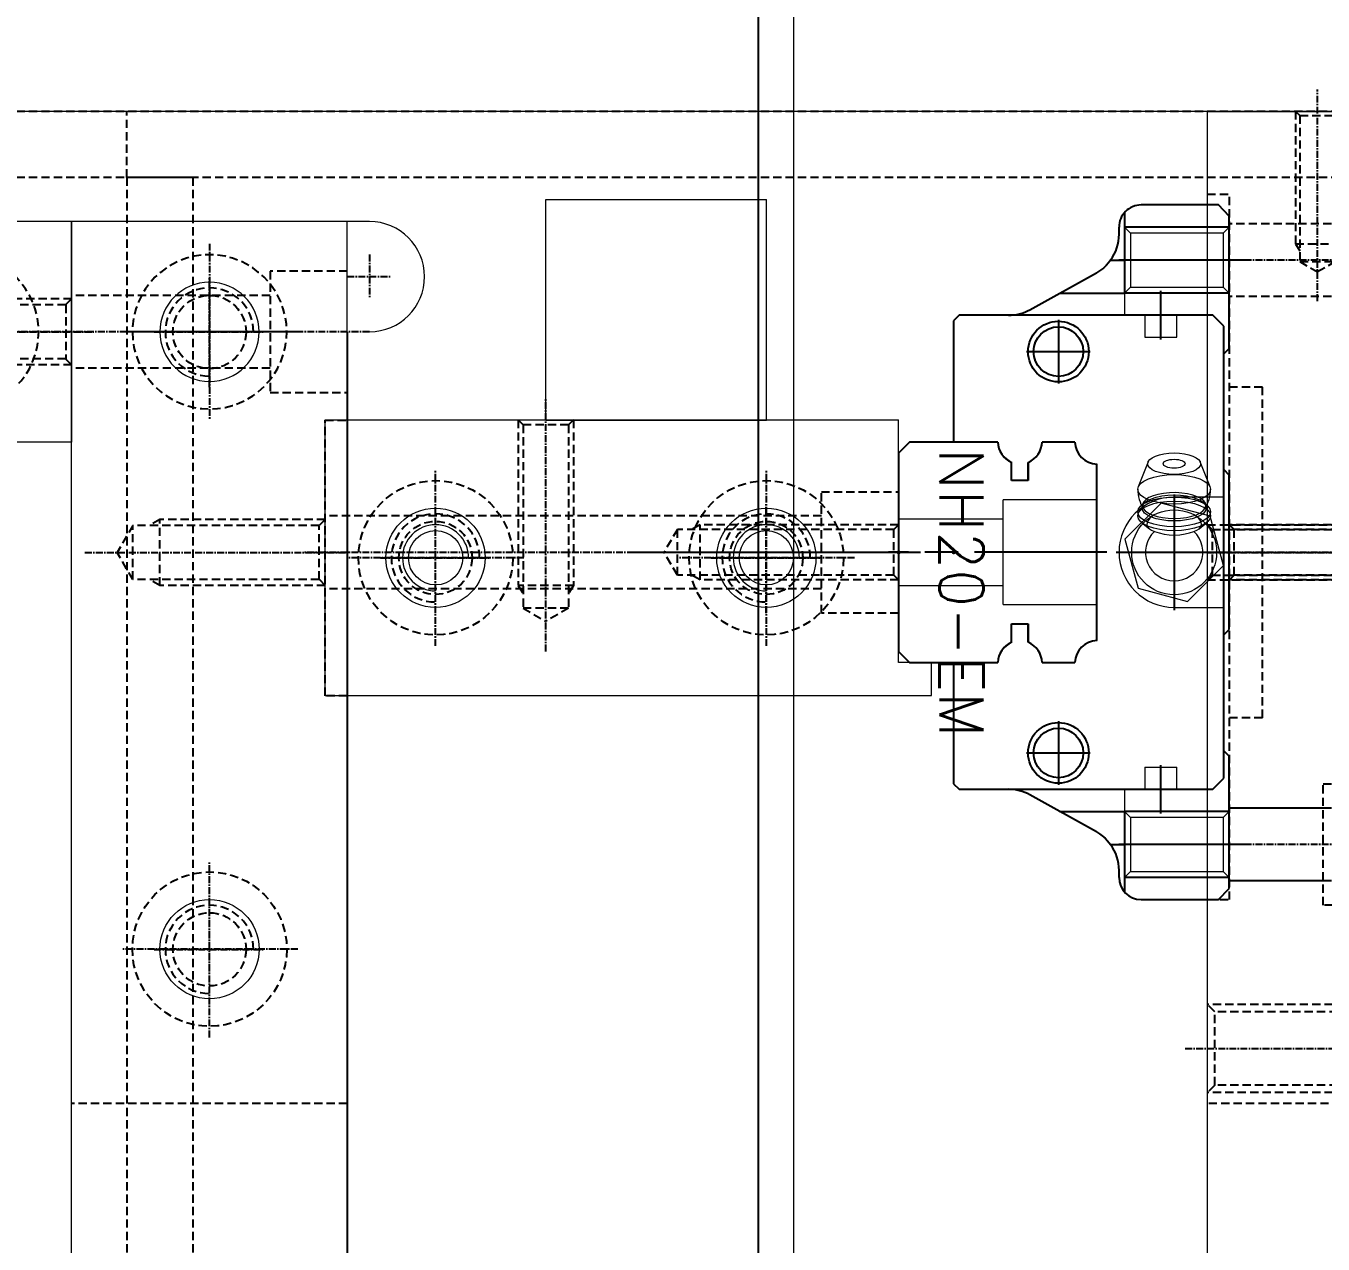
# Model space of a CAD drawing. Header units: millimetres. Extents: x -32759 to 129432, y 390 to 54305.
# Drawn here: x 11657.7 to 11775.4, y 26034.2 to 26144.7 of the extents above; entities that cross this region are included whole.
import ezdxf

# ---------------------------------------------------------------- set-up
doc = ezdxf.new("R2010")
doc.units = ezdxf.units.MM
for name, pattern in [('AM_ISO08W050', [18, 12, -1.5, 3, -1.5]), ('CENTER', [2, 1.25, -0.25, 0.25, -0.25]), ('HIDDEN', [0.375, 0.25, -0.125])]:
    doc.linetypes.add(name, pattern=pattern)
for name, color, linetype, lineweight in [('_BODY', 7, 'Continuous', 13), ('AM_4', 3, 'Continuous', 25), ('AM_5', 3, 'Continuous', 25), ('AM_7', 4, 'AM_ISO08W050', 25), ('AM_9', 253, 'Continuous', 0), ('ConnectionPoints', 7, 'Continuous', 50)]:
    doc.layers.add(name, color=color, linetype=linetype, lineweight=lineweight)
doc.layers.add('CL', color=1, linetype='CENTER')
doc.layers.add('HL', color=2, linetype='HIDDEN')
doc.styles.add('한글', font='romans.shx', dxfattribs={"height": 4, "bigfont": 'whgtxt.shx'})

# ---------------------------------------------------------------- blocks, each defined once
blk = doc.blocks.new('yiiyik')
at = {"ltscale": 0.5}
blk.add_line((202315.39, 28794.14), (205215.39, 28794.14), dxfattribs=at)
at = {"layer": 'HL', "ltscale": 3}
blk.add_line((202315.39, 28797.34), (205215.39, 28797.34), dxfattribs=at)
blk = doc.blocks.new('78544')
at = {"color": 0}
blk.add_blockref('yiiyik', (-12321.08, -5825.08), dxfattribs=at)
blk = doc.blocks.new('5WW')
at = {"ltscale": 0.5}
blk.add_line((192913.82, 18977.97), (194368.82, 18977.97), dxfattribs=at)
at = {"layer": 'HL', "ltscale": 3}
blk.add_line((192913.82, 18981.17), (194368.82, 18981.17), dxfattribs=at)
blk = doc.blocks.new('574534')
blk.add_blockref('5WW', (615, 1151.49))
blk = doc.blocks.new('573QR')
at = {"ltscale": 0.5}
blk.add_line((204990.39, 17804.2), (204990.39, 18169.2), dxfattribs=at)
blk = doc.blocks.new('46YWWRW')
at = {"layer": 'HL', "ltscale": 3}
for p, q in [((205225.37, 17333.38), (205590.37, 17333.38)), ((205515.37, 17327.38), (205515.37, 17333.38)), ((205225.37, 17327.38), (205590.37, 17327.38))]:
    blk.add_line(p, q, dxfattribs=at)
blk = doc.blocks.new('567ETW')
at = {"layer": 'HL', "ltscale": 3}
for p, q in [((204984.39, 17333.38), (204676.39, 17333.38)), ((204984.39, 17327.38), (204984.39, 17333.38)), ((204984.39, 17327.38), (204676.39, 17327.38))]:
    blk.add_line(p, q, dxfattribs=at)
blk = doc.blocks.new('56WERWR')
for name, p in [('573QR', (0, 203.47)), ('567ETW', (0, 964.29))]:
    blk.add_blockref(name, p)
at = {"xscale": -1, "rotation": 270}
blk.add_blockref('46YWWRW', (187657.01, -187217.7), dxfattribs=at)
blk = doc.blocks.new('T7IRTY')
at = {"layer": 'AM_4'}
for p, q in [((294078.03, 23800.7), (294077.03, 23799.71)), ((294090.04, 23800.7), (294078.03, 23800.7)), ((294090.53, 23800.21), (294090.04, 23800.7)), ((294101.53, 23800.7), (294101.03, 23800.21)), ((294115.54, 23800.7), (294101.53, 23800.7)), ((294116.03, 23800.21), (294115.54, 23800.7)), ((294127.03, 23800.7), (294126.53, 23800.21)), ((294139.04, 23800.7), (294127.03, 23800.7)), ((294140.03, 23799.71), (294139.04, 23800.7)), ((294077.03, 23799.71), (294077.03, 23792.7)), ((294088.03, 23800.2), (294087.03, 23799.2)), ((294129.03, 23800.2), (294088.03, 23800.2)), ((294101.03, 23800.21), (294090.53, 23800.21)), ((294126.53, 23800.21), (294116.03, 23800.21)), ((294130.03, 23799.2), (294129.03, 23800.2)), ((294140.03, 23792.7), (294140.03, 23799.71)), ((294087.03, 23799.2), (294087.03, 23776.2)), ((294130.03, 23776.2), (294130.03, 23799.2)), ((294077.71, 23791.2), (294085.03, 23791.2)), ((294082.03, 23789.94), (294082.03, 23791.2)), ((294085.03, 23785.31), (294085.03, 23791.2)), ((294132.03, 23785.31), (294132.03, 23791.2)), ((294132.03, 23791.2), (294139.36, 23791.2)), ((294135.03, 23789.94), (294135.03, 23791.2)), ((294079.68, 23790.7), (294079.03, 23790.7)), ((294138.03, 23790.7), (294137.39, 23790.7)), ((294086.53, 23782.61), (294083.18, 23788.65)), ((294116.52, 23788.7), (294100.55, 23788.7)), ((294133.89, 23788.65), (294130.54, 23782.61)), ((294098.53, 23786.7), (294098.53, 23783.72)), ((294118.53, 23783.72), (294118.53, 23786.7)), ((294100.38, 23782.46), (294102.03, 23782.46)), ((294102.03, 23782.45), (294100.38, 23782.45)), ((294102.03, 23782.46), (294102.03, 23780.96)), ((294115.03, 23782.46), (294116.69, 23782.46)), ((294115.03, 23780.96), (294115.03, 23782.46)), ((294116.69, 23782.45), (294115.03, 23782.45)), ((294102.03, 23780.96), (294100.38, 23780.96)), ((294116.69, 23780.96), (294115.03, 23780.96)), ((294098.53, 23779.7), (294098.53, 23771.7)), ((294118.53, 23771.7), (294118.53, 23779.7)), ((294087.03, 23776.2), (294087.53, 23775.7)), ((294129.53, 23775.7), (294130.03, 23776.2)), ((294087.53, 23775.7), (294098.53, 23775.7)), ((294118.53, 23775.7), (294129.53, 23775.7)), ((294098.53, 23771.7), (294099.53, 23770.7)), ((294117.53, 23770.7), (294118.53, 23771.7)), ((294099.53, 23770.7), (294117.53, 23770.7))]:
    blk.add_line(p, q, dxfattribs=at)
for points in [[(294082.03, 23789.94), (294082.29, 23789.74), (294082.52, 23789.52), (294082.75, 23789.28), (294082.95, 23789.02), (294083.18, 23788.65)], [(294133.89, 23788.65), (294134.06, 23788.92), (294134.24, 23789.18), (294134.46, 23789.43), (294134.7, 23789.66), (294135.03, 23789.94)]]:
    blk.add_lwpolyline(points, dxfattribs=at)
for centre, radius in [((294090.33, 23785.2), 2.75), ((294126.73, 23785.2), 2.75), ((294090.33, 23785.2), 2.25), ((294126.73, 23785.2), 2.25)]:
    blk.add_circle(centre, radius, dxfattribs=at)
for centre, radius, start, end in [((294079.03, 23792.7), 2, 180, 270), ((294138.03, 23792.7), 2, 270, 0), ((294079.68, 23786.7), 4, 53.9938, 90), ((294137.39, 23786.7), 4, 90, 126.0063), ((294098.46, 23788.78), 2.08, 271.9595, 357.9866), ((294118.61, 23788.78), 2.08, 182.0134, 268.0405), ((294098.46, 23781.64), 2.08, 23.1458, 88.0405), ((294098.46, 23781.64), 2.08, 23.1458, 88.0405), ((294118.61, 23781.64), 2.08, 91.9595, 156.8542), ((294118.61, 23781.64), 2.08, 91.9595, 156.8534), ((294083.03, 23780.67), 4, 0, 29.0571), ((294134.03, 23780.67), 4, 150.9429, 180), ((294098.46, 23781.78), 2.08, 271.9595, 336.8542), ((294118.61, 23781.78), 2.08, 203.1458, 268.0405)]:
    blk.add_arc(centre, radius, start, end, dxfattribs=at)
at = {"layer": 'AM_5'}
for p, q in [((294079.03, 23800.7), (294079.03, 23791.2)), ((294085.03, 23800.7), (294085.03, 23791.2)), ((294132.03, 23800.7), (294132.03, 23791.2)), ((294138.03, 23800.7), (294138.03, 23791.2))]:
    blk.add_line(p, q, dxfattribs=at)
at = {"layer": 'AM_7'}
for p, q in [((294082.03, 23802.23), (294082.03, 23790.68)), ((294135.03, 23802.23), (294135.03, 23790.68)), ((294108.53, 23790.45), (294108.53, 23800.95)), ((294103.28, 23795.7), (294113.78, 23795.7)), ((294089.23, 23794.5), (294084.83, 23794.5)), ((294132.23, 23794.5), (294127.83, 23794.5)), ((294108.53, 23789.6), (294108.53, 23769.8)), ((294090.33, 23782.32), (294090.33, 23788.09)), ((294126.73, 23782.32), (294126.73, 23788.09)), ((294087.45, 23785.2), (294093.22, 23785.2)), ((294123.85, 23785.2), (294129.62, 23785.2))]:
    blk.add_line(p, q, dxfattribs=at)
at = {"layer": 'AM_9'}
for p, q in [((294079.03, 23800.7), (294079.58, 23800.16)), ((294084.49, 23800.16), (294085.03, 23800.7)), ((294132.03, 23800.7), (294132.58, 23800.16)), ((294137.49, 23800.16), (294138.03, 23800.7)), ((294079.58, 23800.16), (294079.58, 23791.75)), ((294079.58, 23800.16), (294084.49, 23800.16)), ((294084.49, 23791.75), (294084.49, 23800.16)), ((294103.53, 23800.2), (294103.53, 23795.7)), ((294109.73, 23800.17), (294105.27, 23798.97)), ((294113, 23796.9), (294109.73, 23800.17)), ((294113.53, 23795.7), (294113.53, 23800.2)), ((294132.58, 23800.16), (294132.58, 23791.75)), ((294132.58, 23800.16), (294137.49, 23800.16)), ((294137.49, 23791.75), (294137.49, 23800.16)), ((294102.6, 23798.96), (294100.34, 23798.07)), ((294104.27, 23798.66), (294103.99, 23798.31)), ((294104, 23798.33), (294104.02, 23798.35)), ((294105.27, 23798.97), (294104.07, 23794.51)), ((294105.23, 23799), (294104.87, 23799)), ((294106.41, 23797.96), (294105.83, 23798.66)), ((294089.03, 23795.95), (294087.03, 23795.95)), ((294089.03, 23793.05), (294089.03, 23795.95)), ((294111.8, 23792.44), (294113, 23796.9)), ((294128.03, 23793.05), (294128.03, 23795.95)), ((294130.03, 23795.95), (294128.03, 23795.95)), ((294104.07, 23794.51), (294107.34, 23791.24)), ((294087.03, 23793.05), (294089.03, 23793.05)), ((294100.34, 23793.33), (294102.6, 23792.45)), ((294103.99, 23793.1), (294104.27, 23792.75)), ((294104.87, 23792.4), (294105.23, 23792.4)), ((294105.83, 23792.75), (294106.41, 23793.45)), ((294107.34, 23791.24), (294111.8, 23792.44)), ((294128.03, 23793.05), (294130.03, 23793.05)), ((294079.58, 23791.75), (294079.03, 23791.2)), ((294079.58, 23791.75), (294084.49, 23791.75)), ((294085.03, 23791.2), (294084.49, 23791.75)), ((294085.03, 23791.2), (294087.03, 23791.2)), ((294130.03, 23791.2), (294132.03, 23791.2)), ((294132.58, 23791.75), (294132.03, 23791.2)), ((294132.58, 23791.75), (294137.49, 23791.75)), ((294138.03, 23791.2), (294137.49, 23791.75)), ((294103.78, 23788.7), (294103.78, 23780.2)), ((294113.28, 23780.2), (294113.28, 23788.7)), ((294098.53, 23783.72), (294098.53, 23783.72)), ((294118.53, 23783.72), (294118.53, 23783.72)), ((294100.38, 23780.95), (294102.03, 23780.95)), ((294102.03, 23780.95), (294102.03, 23780.96)), ((294115.03, 23780.96), (294115.03, 23780.95)), ((294115.03, 23780.95), (294116.69, 23780.95)), ((294113.28, 23780.2), (294103.78, 23780.2)), ((294105.53, 23780.2), (294105.53, 23770.7)), ((294111.53, 23770.7), (294111.53, 23780.2))]:
    blk.add_line(p, q, dxfattribs=at)
for points in [[(294104.18, 23798.49), (294104.23, 23798.52), (294104.3, 23798.54), (294104.37, 23798.56), (294104.45, 23798.55), (294104.52, 23798.52), (294104.58, 23798.49)], [(294105.25, 23797.7), (294105.25, 23797.69), (294105.14, 23797.52)], [(294106.4, 23797.96), (294106.38, 23797.99), (294106.21, 23798.12), (294106.01, 23798.18), (294105.8, 23798.15), (294105.58, 23798.04), (294105.47, 23797.95), (294105.36, 23797.83), (294105.25, 23797.7)], [(294106.64, 23797.48), (294106.53, 23797.77), (294106.4, 23797.96)], [(294106.64, 23793.92), (294106.78, 23794.33), (294106.89, 23794.78), (294106.95, 23795.25), (294106.97, 23795.75), (294106.95, 23796.22), (294106.87, 23796.7), (294106.77, 23797.1), (294106.64, 23797.48)], [(294105.14, 23793.89), (294105.29, 23793.66), (294105.45, 23793.48), (294105.65, 23793.33), (294105.84, 23793.24), (294106.04, 23793.23), (294106.22, 23793.29), (294106.39, 23793.43), (294106.4, 23793.45)], [(294106.4, 23793.45), (294106.53, 23793.65), (294106.64, 23793.92)], [(294104.09, 23792.98), (294104.09, 23792.99), (294104.01, 23793.07), (294104, 23793.08)], [(294104.58, 23792.91), (294104.53, 23792.89), (294104.46, 23792.86), (294104.39, 23792.85), (294104.31, 23792.86), (294104.24, 23792.89), (294104.22, 23792.9)]]:
    blk.add_lwpolyline(points, dxfattribs=at)
blk.add_circle((294108.53, 23795.7), 3.85, dxfattribs=at)
for centre, radius, start, end in [((294102.82, 23795.7), 3.3, 57.5686, 90), ((294108.53, 23795.7), 2.6, 223.2105, 136.7895), ((294108.53, 23795.7), 5, 180, 0), ((294102.82, 23795.7), 3.3, 270, 302.4314), ((294098.46, 23788.77), 2.08, 271.9595, 358.108), ((294118.61, 23788.77), 2.08, 181.892, 268.0405), ((294098.46, 23781.77), 2.08, 271.9595, 336.8542), ((294118.61, 23781.77), 2.08, 203.1458, 268.0405)]:
    blk.add_arc(centre, radius, start, end, dxfattribs=at)
for centre, major_axis in [((294102.82, 23795.7), (0, -3.3)), ((294104.51, 23795.7), (0, -2.91)), ((294104.87, 23795.7), (0, -3.3)), ((294105.23, 23795.7), (0, -3.3)), ((294100.5, 23795.7), (0, -2.4)), ((294100.5, 23795.7), (0, 1))]:
    blk.add_ellipse(centre, major_axis=major_axis, ratio=0.406737, dxfattribs=at)
blk.add_ellipse((294104.29, 23795.7), major_axis=(0, -2.88), ratio=0.406737, start_param=6.513207, end_param=12.682655, dxfattribs=at)
at = {"layer": 'ConnectionPoints'}
for p in [(294108.53, 23775.7, -20), (294108.53, 23775.7, -20), (294108.53, 23775.7, -20), (294108.53, 23770.7)]:
    blk.add_point(p, dxfattribs=at)
at = {"ltscale": 0.5, "style": '한글'}
blk.add_text('NH20-EM', height=4, dxfattribs=at).set_placement((294099.1, 23774.41))
blk = doc.blocks.new('tyhrr')
at = {"ltscale": 0.5}
for p, q in [((216971.98, 44596.03), (216991.98, 44596.03)), ((216971.98, 44596.03), (216971.98, 44576.03)), ((216991.98, 44596.03), (216991.98, 44576.03)), ((216971.98, 44576.03), (216991.98, 44576.03))]:
    blk.add_line(p, q, dxfattribs=at)
blk = doc.blocks.new('54urf')
at = {"layer": 'CL', "ltscale": 0.5}
blk.add_line((243137.21, 51724.08), (243113.41, 51724.08), dxfattribs=at)
at = {"layer": 'HL', "ltscale": 3}
for p, q in [((243115.41, 51727.08), (243115.95, 51726.53)), ((243115.41, 51727.08), (243130.41, 51727.08)), ((243115.95, 51726.53), (243115.95, 51721.62)), ((243115.95, 51726.53), (243132.86, 51726.53)), ((243130.41, 51727.08), (243130.41, 51721.08)), ((243130.41, 51727.08), (243131.34, 51726.53)), ((243132.86, 51726.53), (243132.86, 51721.62)), ((243132.86, 51726.53), (243134.28, 51724.08)), ((243132.86, 51721.62), (243134.28, 51724.08)), ((243115.41, 51721.08), (243115.95, 51721.62)), ((243115.95, 51721.62), (243132.86, 51721.62)), ((243130.41, 51721.08), (243131.34, 51721.62)), ((243115.41, 51721.08), (243130.41, 51721.08))]:
    blk.add_line(p, q, dxfattribs=at)
blk = doc.blocks.new('U9I')
at = {"layer": 'CL', "ltscale": 0.5}
for p, q in [((214985.86, 45040.21), (214985.86, 45030.21)), ((214980.86, 45035.21), (214990.86, 45035.21))]:
    blk.add_line(p, q, dxfattribs=at)
at = {"layer": 'HL', "ltscale": 3}
blk.add_circle((214985.86, 45035.21), 3.32, dxfattribs=at)
blk.add_arc((214985.86, 45035.21), 4, 270, 180, dxfattribs=at)
blk = doc.blocks.new('tyuiwrw')
at = {"ltscale": 0.5}
for p, q in [((215968.57, 45365.36), (215968.57, 45345.36)), ((215968.57, 45365.36), (216033.57, 45365.36)), ((215988.57, 45365.36), (215988.57, 45345.36)), ((216033.57, 45365.36), (216033.57, 45345.36)), ((215968.57, 45345.36), (216033.57, 45345.36))]:
    blk.add_line(p, q, dxfattribs=at)
at = {"extrusion": (0, 0, -1), "zscale": -1}
for name, p, rotation in [('U9I', (-170943.37, -169630.5), 90), ('U9I', (-170988.37, -169630.5), 90), ('54urf', (27146.83, 97079.44), 180)]:
    blk.add_blockref(name, p, dxfattribs=dict(at, rotation=rotation))
blk = doc.blocks.new('54t43')
at = {"layer": 'CL', "ltscale": 0.5}
blk.add_line((295492.24, 32846.58), (295471.24, 32846.58), dxfattribs=at)
at = {"layer": 'HL', "ltscale": 3}
for p, q in [((295473.24, 32850.58), (295473.92, 32849.91)), ((295473.24, 32850.58), (295490.24, 32850.58)), ((295489.57, 32849.91), (295490.24, 32850.58)), ((295473.92, 32849.91), (295473.92, 32843.26)), ((295473.92, 32849.91), (295489.57, 32849.91)), ((295489.57, 32849.91), (295489.57, 32843.26)), ((295473.24, 32842.58), (295473.92, 32843.26)), ((295473.92, 32843.26), (295489.57, 32843.26)), ((295489.57, 32843.26), (295490.24, 32842.58)), ((295473.24, 32842.58), (295490.24, 32842.58))]:
    blk.add_line(p, q, dxfattribs=at)
blk = doc.blocks.new('r5yrty')
at = {"layer": 'CL', "ltscale": 0.5}
blk.add_line((305148.86, 32015.19), (305126.86, 32015.19), dxfattribs=at)
at = {"layer": 'HL', "ltscale": 3}
for p, q in [((305128.86, 32017.69), (305129.29, 32017.26)), ((305128.86, 32017.69), (305146.86, 32017.69)), ((305146.43, 32017.26), (305146.86, 32017.69)), ((305129.29, 32017.26), (305129.29, 32013.12)), ((305129.29, 32017.26), (305146.43, 32017.26)), ((305146.43, 32017.26), (305146.43, 32013.12)), ((305128.86, 32012.69), (305129.29, 32013.12)), ((305128.86, 32012.69), (305146.86, 32012.69)), ((305129.29, 32013.12), (305146.43, 32013.12)), ((305146.43, 32013.12), (305146.86, 32012.69))]:
    blk.add_line(p, q, dxfattribs=at)
blk = doc.blocks.new('678ryr')
at = {"layer": 'CL', "ltscale": 0.5}
blk.add_line((221745.57, 19805.85), (221725.57, 19805.85), dxfattribs=at)
at = {"layer": 'HL', "ltscale": 3}
for p, q in [((221727.57, 19808.35), (221728, 19807.92)), ((221727.57, 19808.35), (221743.57, 19808.35)), ((221728, 19807.92), (221728, 19803.78)), ((221728, 19807.92), (221743.14, 19807.92)), ((221743.14, 19807.92), (221743.57, 19808.35)), ((221743.14, 19807.92), (221743.14, 19803.78)), ((221727.57, 19803.35), (221728, 19803.78)), ((221727.57, 19803.35), (221743.57, 19803.35)), ((221728, 19803.78), (221743.14, 19803.78)), ((221743.14, 19803.78), (221743.57, 19803.35))]:
    blk.add_line(p, q, dxfattribs=at)
blk = doc.blocks.new('y8iertee')
at = {"layer": 'CL', "ltscale": 0.5}
blk.add_line((221116.94, 20073.1), (221138.94, 20073.1), dxfattribs=at)
at = {"layer": 'HL', "ltscale": 3}
for p, q in [((221118.94, 20078.6), (221125.44, 20078.6)), ((221125.44, 20078.6), (221125.44, 20067.6)), ((221125.44, 20076.4), (221136.94, 20076.4)), ((221125.44, 20069.8), (221136.94, 20069.8)), ((221125.44, 20067.6), (221118.94, 20067.6))]:
    blk.add_line(p, q, dxfattribs=at)
blk = doc.blocks.new('575te')
at = {"layer": 'CL', "ltscale": 0.5}
blk.add_line((218687.88, 16677), (218706.88, 16677), dxfattribs=at)
at = {"layer": 'HL', "ltscale": 3}
for p, q in [((218689.88, 16682.5), (218696.38, 16682.5)), ((218696.38, 16682.5), (218696.38, 16671.5)), ((218696.38, 16680.3), (218704.88, 16680.3)), ((218696.38, 16673.7), (218704.88, 16673.7)), ((218696.38, 16671.5), (218689.88, 16671.5))]:
    blk.add_line(p, q, dxfattribs=at)
blk = doc.blocks.new('678erte3')
at = {"layer": 'CL', "ltscale": 0.5}
blk.add_line((234021.92, 18492.67), (234002.72, 18492.67), dxfattribs=at)
at = {"layer": 'HL', "ltscale": 3}
for p, q in [((234004.72, 18494.67), (234005.1, 18494.29)), ((234004.72, 18494.67), (234016.72, 18494.67)), ((234016.72, 18494.67), (234016.72, 18490.67)), ((234016.72, 18494.67), (234017.38, 18494.29)), ((234005.1, 18494.29), (234005.1, 18491.05)), ((234005.1, 18494.29), (234018.34, 18494.29)), ((234018.34, 18494.29), (234018.34, 18491.05)), ((234018.34, 18494.29), (234019.28, 18492.67)), ((234018.34, 18491.05), (234019.28, 18492.67)), ((234004.72, 18490.67), (234005.1, 18491.05)), ((234004.72, 18490.67), (234016.72, 18490.67)), ((234005.1, 18491.05), (234018.34, 18491.05)), ((234016.72, 18490.67), (234017.38, 18491.05))]:
    blk.add_line(p, q, dxfattribs=at)
blk = doc.blocks.new('tyweds')
at = {"ltscale": 0.5}
for p, q in [((213187.37, 44090.51), (213507.37, 44090.51)), ((213507.37, 44090.51), (213507.37, 44070.51))]:
    blk.add_line(p, q, dxfattribs=at)
at = {"layer": 'HL', "ltscale": 3}
for p, q in [((213417.37, 44070.51), (213417.37, 44090.51)), ((213435.87, 44090.51), (213435.87, 44088.51)), ((213499.87, 44090.51), (213499.87, 44088.51)), ((213435.87, 44088.51), (213499.87, 44088.51)), ((213452.37, 44085.51), (213452.37, 44088.51)), ((213482.37, 44085.51), (213482.37, 44088.51)), ((213452.37, 44085.51), (213482.37, 44085.51))]:
    blk.add_line(p, q, dxfattribs=at)
for name, p, rotation in [('54t43', (246268.95, -251399.73), 90), ('r5yrty', (181452.18, 349219.37), 270), ('575te', (230117.87, -174616.37), 90), ('y8iertee', (233513.97, -177048.43), 90), ('678ryr', (233273.22, -177655.06), 90), ('y8iertee', (233566.97, -177048.43), 90)]:
    blk.add_blockref(name, p, dxfattribs=dict(rotation=rotation))
at = {"xscale": -1}
blk.add_blockref('678erte3', (447512.09, 25587.84), dxfattribs=at)
blk = doc.blocks.new('uyer')
at = {"layer": 'CL', "ltscale": 0.5}
blk.add_line((289760.37, 32188.48), (289734.37, 32188.48), dxfattribs=at)
at = {"layer": 'HL', "ltscale": 3}
for p, q in [((289736.37, 32190.98), (289736.8, 32190.55)), ((289736.37, 32190.98), (289754.37, 32190.98)), ((289736.8, 32190.55), (289736.8, 32186.41)), ((289736.8, 32190.55), (289756.43, 32190.55)), ((289754.37, 32190.98), (289754.37, 32185.98)), ((289754.37, 32190.98), (289755.12, 32190.55)), ((289756.43, 32190.55), (289756.43, 32186.41)), ((289756.43, 32190.55), (289757.63, 32188.48)), ((289756.43, 32186.41), (289757.63, 32188.48)), ((289736.37, 32185.98), (289736.8, 32186.41)), ((289736.37, 32185.98), (289754.37, 32185.98)), ((289736.8, 32186.41), (289756.43, 32186.41)), ((289754.37, 32185.98), (289755.12, 32186.41))]:
    blk.add_line(p, q, dxfattribs=at)
blk = doc.blocks.new('YTUWEW')
at = {"layer": 'CL', "ltscale": 0.5}
blk.add_line((296671.57, 33543.23), (296727.57, 33543.23), dxfattribs=at)
at = {"layer": 'HL', "ltscale": 3}
for p, q in [((296673.57, 33548.73), (296680.57, 33548.73)), ((296680.57, 33548.73), (296680.57, 33537.73)), ((296680.57, 33546.53), (296725.57, 33546.53)), ((296680.57, 33539.93), (296725.57, 33539.93)), ((296680.57, 33537.73), (296673.57, 33537.73))]:
    blk.add_line(p, q, dxfattribs=at)
blk = doc.blocks.new('ureyre')
at = {"ltscale": 0.5}
blk.add_circle((240909.09, 36676.37), 2.46, dxfattribs=at)
at = {"color": 1, "ltscale": 0.5}
blk.add_arc((240909.09, 36676.37), 3, 270, 180, dxfattribs=at)
at = {"layer": 'CL', "ltscale": 0.5}
for p, q in [((240909.09, 36680.37), (240909.09, 36672.37)), ((240905.09, 36676.37), (240913.09, 36676.37))]:
    blk.add_line(p, q, dxfattribs=at)
blk = doc.blocks.new('6754574')
at = {"layer": 'CL', "ltscale": 0.5}
blk.add_line((240929.96, 34872.45), (240929.96, 34895.45), dxfattribs=at)
at = {"layer": 'HL', "ltscale": 3}
for p, q in [((240927.46, 34893.45), (240927.89, 34893.01)), ((240927.46, 34893.45), (240927.46, 34878.45)), ((240932.02, 34893.01), (240927.89, 34893.01)), ((240927.89, 34893.01), (240927.89, 34876.38)), ((240932.46, 34893.45), (240932.02, 34893.01)), ((240932.02, 34893.01), (240932.02, 34876.38)), ((240932.46, 34893.45), (240932.46, 34878.45)), ((240932.46, 34878.45), (240927.46, 34878.45)), ((240927.46, 34878.45), (240927.89, 34877.7)), ((240932.46, 34878.45), (240932.02, 34877.7)), ((240932.02, 34876.38), (240927.89, 34876.38)), ((240927.89, 34876.38), (240929.96, 34875.19)), ((240932.02, 34876.38), (240929.96, 34875.19))]:
    blk.add_line(p, q, dxfattribs=at)
blk = doc.blocks.new('yidgfyjt')
at = {"ltscale": 0.5}
for p, q in [((212790.87, 44128.48), (212815.87, 44128.48)), ((212790.87, 44128.48), (212790.87, 44073.48)), ((212815.87, 44128.48), (212815.87, 44076.48)), ((212793.87, 44076.48), (212815.87, 44076.48)), ((212793.87, 44073.48), (212793.87, 44076.48)), ((212790.87, 44073.48), (212793.87, 44073.48))]:
    blk.add_line(p, q, dxfattribs=at)
for name, p, rotation in [('YTUWEW', (246347.09, -252597.09), 90), ('6754574', (177922.42, 285038.43), 270), ('uyer', (244992.35, -245659.89), 90)]:
    blk.add_blockref(name, p, dxfattribs=dict(rotation=rotation))
for name, p in [('U9I', (-2182.5, -916.73)), ('ureyre', (-28105.72, 7442.1)), ('U9I', (-2182.5, -946.73)), ('ureyre', (-28105.72, 7412.1))]:
    blk.add_blockref(name, p)
blk = doc.blocks.new('73WEY')
at = {"layer": 'CL', "ltscale": 0.5}
blk.add_line((214993.63, 45114.79), (214993.63, 45143.79), dxfattribs=at)
at = {"layer": 'HL', "ltscale": 3}
for p, q in [((214990.33, 45123.79), (214990.33, 45141.79)), ((214996.93, 45123.79), (214996.93, 45141.79)), ((214988.13, 45116.79), (214988.13, 45123.79)), ((214988.13, 45123.79), (214999.13, 45123.79)), ((214999.13, 45123.79), (214999.13, 45116.79))]:
    blk.add_line(p, q, dxfattribs=at)
blk = doc.blocks.new('t7ueqrr')
at = {"ltscale": 0.5}
for p, q in [((215375.15, 45380.36), (215675.15, 45380.36)), ((215675.15, 45355.36), (215675.15, 45380.36)), ((215375.15, 45355.36), (215675.15, 45355.36))]:
    blk.add_line(p, q, dxfattribs=at)
at = {"layer": 'HL', "ltscale": 3}
for p, q in [((215595.15, 45355.36), (215595.15, 45380.36)), ((215632.15, 45355.36), (215632.15, 45357.36)), ((215632.15, 45357.36), (215657.15, 45357.36)), ((215657.15, 45357.36), (215657.15, 45355.36))]:
    blk.add_line(p, q, dxfattribs=at)
at = {"xscale": -1}
blk.add_blockref('73WEY', (430658.78, 238.56), dxfattribs=at)
at = {"rotation": 90}
blk.add_blockref('54urf', (267369.22, -197758.05), dxfattribs=at)
for p in [(623.28, 332.65), (679.28, 332.65)]:
    blk.add_blockref('U9I', p)
blk = doc.blocks.new('y8owerw')
at = {"ltscale": 0.5}
blk.add_circle((214207.73, 40377.93), 4.5, dxfattribs=at)
at = {"layer": 'CL', "ltscale": 0.5}
for p, q in [((214207.73, 40369.93), (214207.73, 40385.93)), ((214199.73, 40377.93), (214215.73, 40377.93))]:
    blk.add_line(p, q, dxfattribs=at)
at = {"layer": 'HL', "ltscale": 3}
blk.add_circle((214207.73, 40377.93), 7, dxfattribs=at)
blk = doc.blocks.new('uietwt')
at = {"ltscale": 0.5}
for p, q in [((214425.14, 41182.29), (214425.14, 41279.29)), ((214435.14, 41279.29), (214435.14, 40914.29)), ((214415.14, 41184.29), (214135.14, 41184.29))]:
    blk.add_line(p, q, dxfattribs=at)
blk.add_arc((214420.14, 41182.29), 5, 180, 0, dxfattribs=at)
at = {"layer": 'CL', "ltscale": 0.5}
for p, q in [((214420.14, 41184.29), (214420.14, 41180.29)), ((214422.14, 41182.29), (214418.14, 41182.29))]:
    blk.add_line(p, q, dxfattribs=at)
at = {"xscale": -1}
for p in [(428622.86, 841.36), (428622.86, 818.86)]:
    blk.add_blockref('y8owerw', p, dxfattribs=at)
for p in [(151.41, 818.86), (186.91, 798.36), (186.91, 768.36)]:
    blk.add_blockref('y8owerw', p)
blk = doc.blocks.new('567wrw')
for name, p in [('uietwt', (2471.6, 3610.06)), ('t7ueqrr', (1221.58, -561)), ('yidgfyjt', (4062.87, 667.88)), ('tyhrr', (-93.25, 180.32)), ('tyweds', (3399.36, 625.84))]:
    blk.add_blockref(name, p)
for name, p, rotation in [('tyuiwrw', (262242.1, -171149.22), 90), ('T7IRTY', (510975.27, 68515.06), 180)]:
    blk.add_blockref(name, p, dxfattribs=dict(rotation=rotation))
blk = doc.blocks.new('sdfgsdfgcxvxbxcv')
at = {"rotation": 90}
for name, p in [('78544', (283040.327, -53812.435)), ('574534', (280200.736, -55901.946)), ('567wrw', (304825.127, -78049.857)), ('56WERWR', (278308.441, -66133.518))]:
    blk.add_blockref(name, p, dxfattribs=at)

msp = doc.modelspace()

# ---------------------------------------------------------------- block references
at = {"layer": '_BODY'}
msp.add_blockref('sdfgsdfgcxvxbxcv', (-248343.91, -112719.97), dxfattribs=at)

doc.saveas('drawing.dxf')
